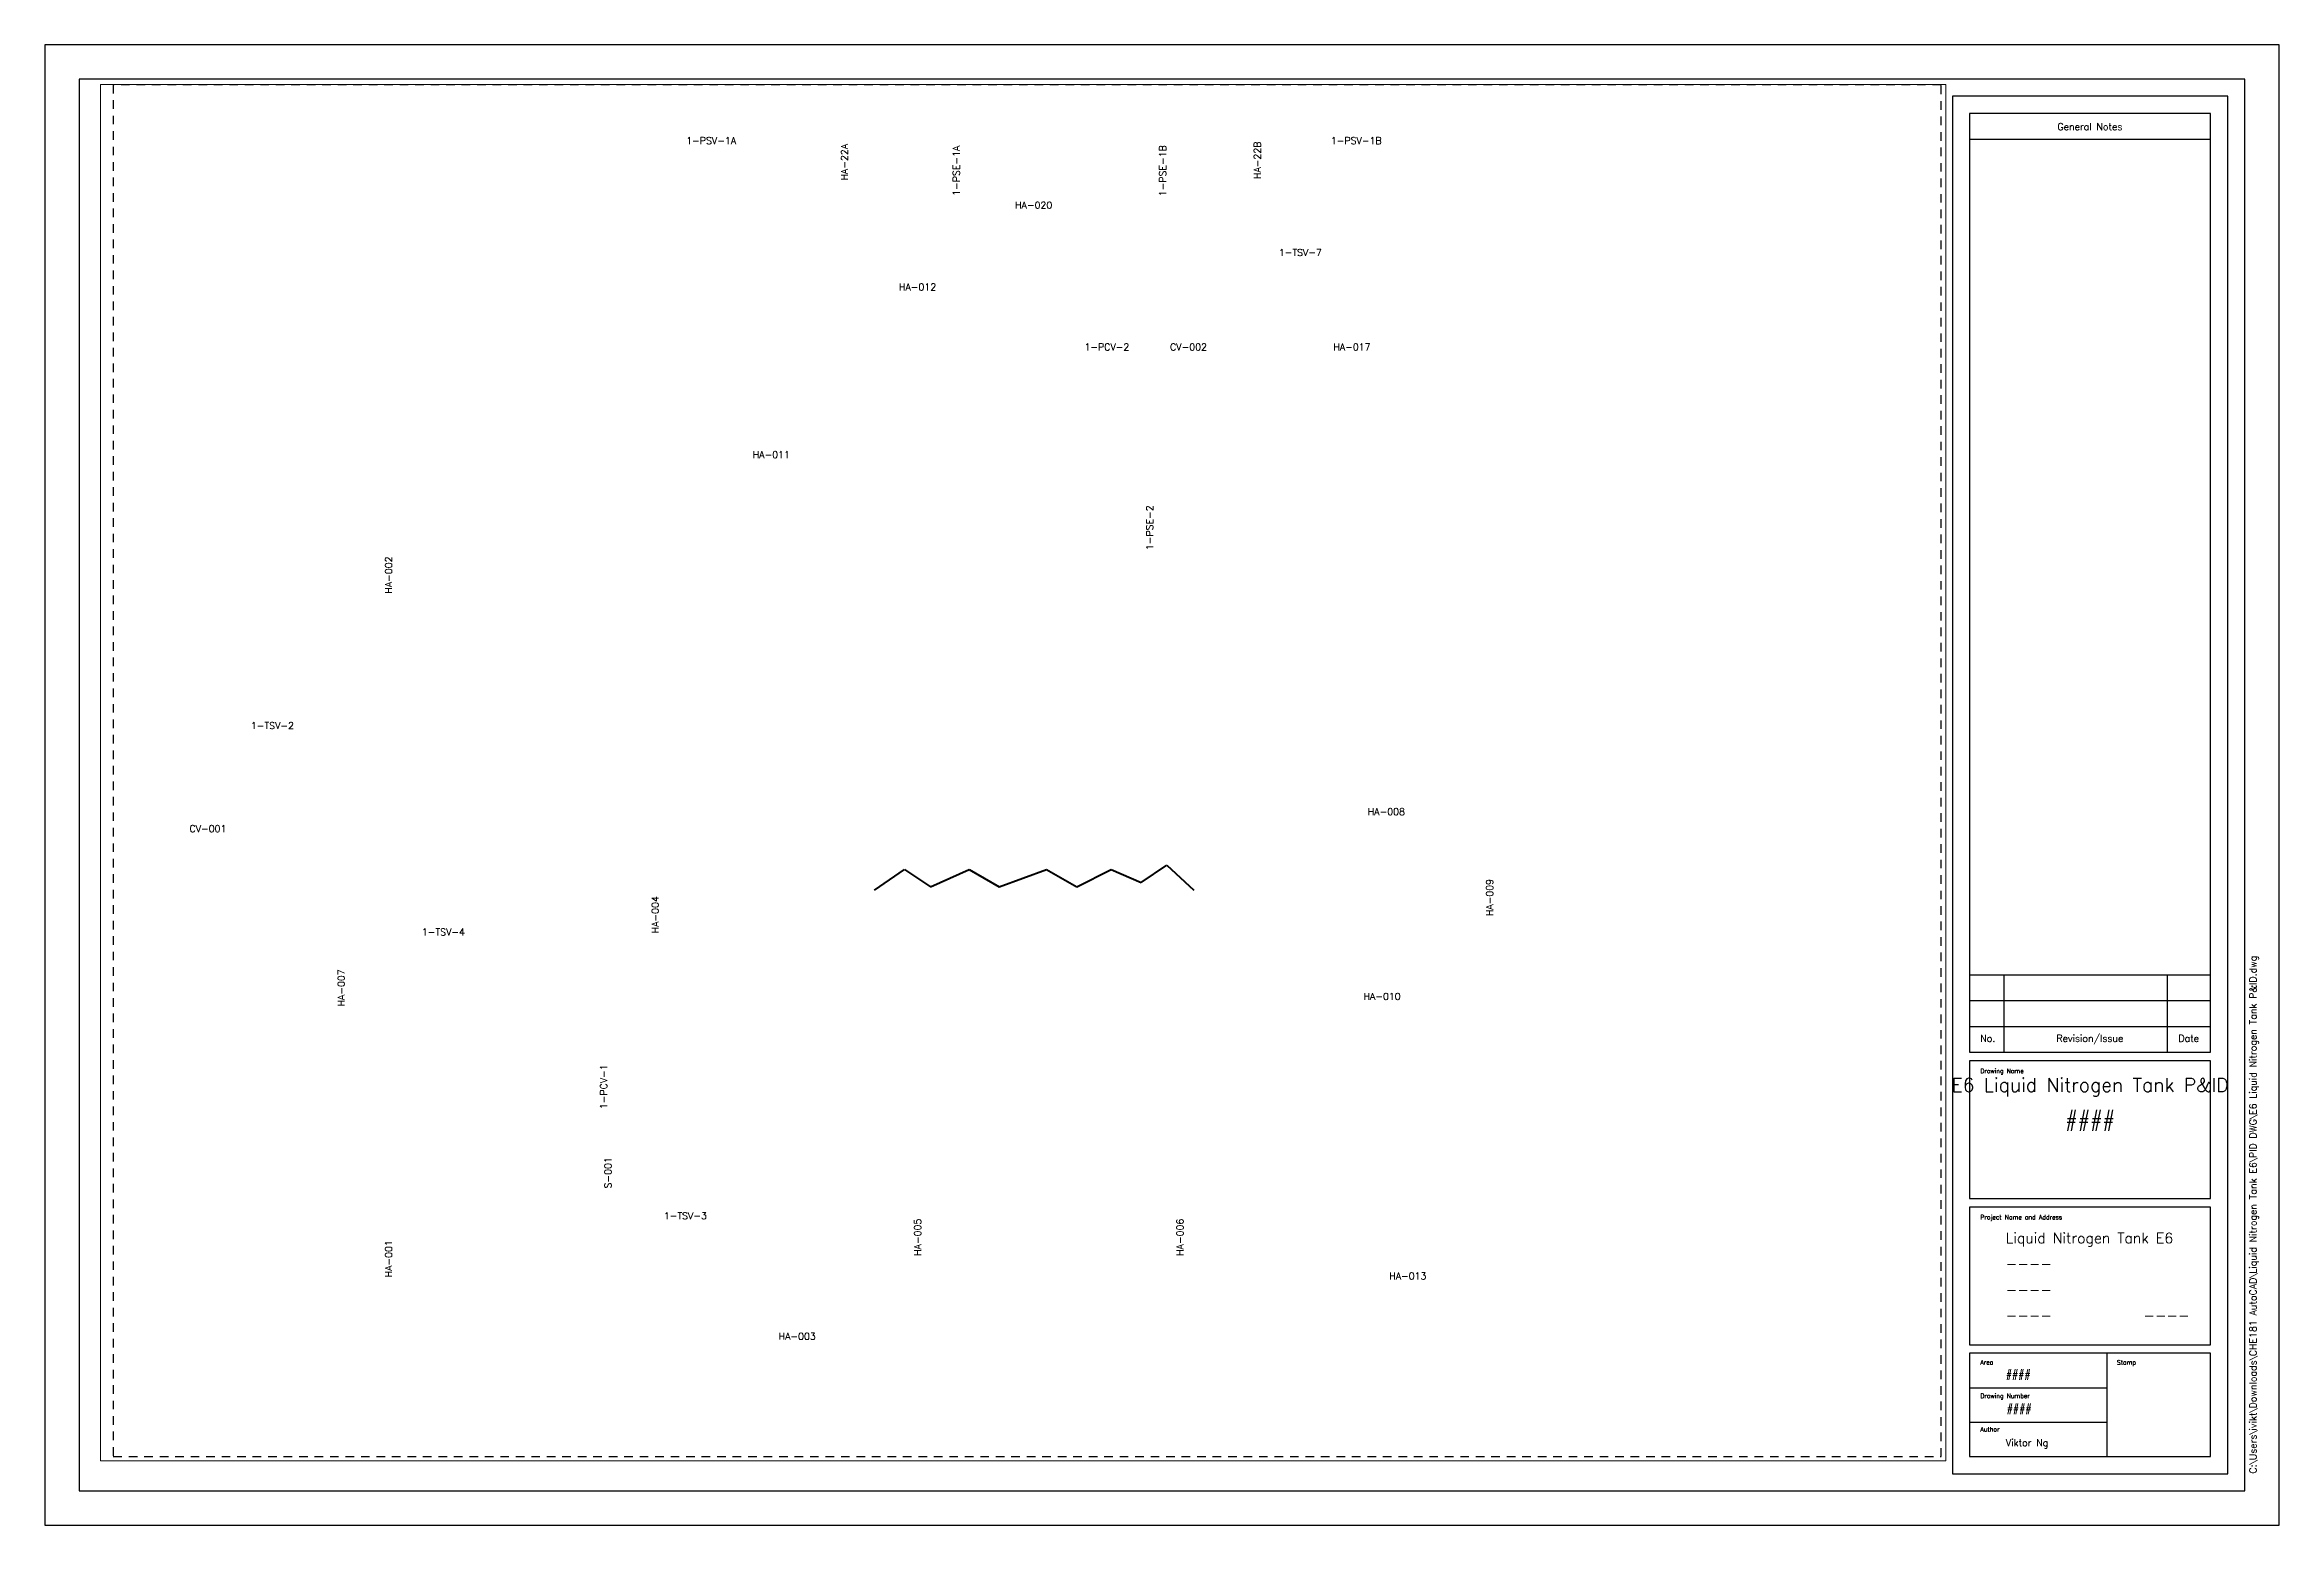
# Paper-space layout 'PID ANSI D Title Block' of a CAD drawing. Header units: inches. Extents: x 0 to 32.5, y 0 to 21.5.
# The model-space entities are those that its viewports show. They can reach past a viewport. Long polylines and large blocks are cut down to what shows.
import ezdxf
from ezdxf.enums import TextEntityAlignment as Align

# ---------------------------------------------------------------- set-up
doc = ezdxf.new("R2010")
doc.units = ezdxf.units.IN
doc.header["$MEASUREMENT"] = 0
doc.linetypes.add('HIDDEN2', pattern=[0.1875, 0.125, -0.0625])
doc.layers.add('Equipment', color=18, linetype='Continuous', lineweight=53)
doc.layers.add('no plot', color=41, linetype='HIDDEN2', plot=False)
doc.layers.add('Title Block', color=7, linetype='Continuous')
doc.styles.add('Roman', font='romans')
doc.styles.get("Standard").update_dxf_attribs({"font": 'romans.shx', "height": 0.1})

# ---------------------------------------------------------------- blocks, each defined once
blk = doc.blocks.new('PID ANSI D titleblock')
for p, q in [((32.473, 21.518), (0, 21.518)), ((0, 21.518), (0, 0)), ((32.473, 0), (32.473, 21.518)), ((31.973, 21.018), (0.5, 21.018)), ((0.5, 21.018), (0.5, 0.5)), ((31.973, 0.5), (31.973, 21.018)), ((31.723, 20.768), (27.723, 20.768)), ((27.723, 20.768), (27.723, 0.75)), ((31.473, 20.518), (27.973, 20.518)), ((27.973, 20.518), (27.973, 6.875)), ((31.473, 6.875), (31.473, 20.518)), ((31.723, 0.75), (31.723, 20.768)), ((27.973, 20.143), (31.473, 20.143)), ((27.973, 8), (31.473, 8)), ((28.473, 6.875), (28.473, 8)), ((30.848, 6.875), (30.848, 8)), ((27.973, 7.625), (31.473, 7.625)), ((27.973, 7.25), (31.473, 7.25)), ((27.973, 6.875), (31.473, 6.875)), ((31.473, 6.75), (27.973, 6.75)), ((27.973, 6.75), (27.973, 4.75)), ((31.473, 4.75), (31.473, 6.75)), ((27.973, 4.75), (31.473, 4.75)), ((31.473, 4.625), (27.973, 4.625)), ((27.973, 4.625), (27.973, 2.625)), ((31.473, 2.625), (31.473, 4.625)), ((27.973, 2.625), (31.473, 2.625)), ((31.473, 2.5), (27.973, 2.5)), ((27.973, 2.5), (27.973, 1)), ((29.973, 1), (29.973, 2.5)), ((31.473, 1), (31.473, 2.5)), ((27.973, 2), (29.973, 2)), ((27.973, 1.5), (29.973, 1.5)), ((27.973, 1), (31.473, 1)), ((27.723, 0.75), (31.723, 0.75)), ((0.5, 0.5), (31.973, 0.5)), ((0, 0), (32.473, 0))]:
    blk.add_line(p, q)
at = {"style": 'Roman'}
for s, p in [('General Notes', (29.721, 20.326)), ('Revision/Issue', (29.721, 7.078)), ('No.', (28.237, 7.078)), ('Date', (31.157, 7.078))]:
    blk.add_text(s, height=0.1, dxfattribs=at).set_placement(p, align=Align.MIDDLE_CENTER)
for s, p in [('Drawing Name', (28.129, 6.571)), ('Project Name and Address', (28.129, 4.446)), ('Area', (28.129, 2.335)), ('Stamp', (30.113, 2.335)), ('Drawing Number', (28.129, 1.849)), ('Author', (28.129, 1.363))]:
    blk.add_text(s, height=0.065, dxfattribs=at).set_placement(p)
blk = doc.blocks.new('Tag_block')
at = {"color": 0, "linetype": 'ByBlock', "lineweight": -2}
blk.add_attdef('#(TargetObject.Tag)', text='', height=0.1, dxfattribs=at).set_placement((0, 0), align=Align.MIDDLE_CENTER)

msp = doc.modelspace()

# ---------------------------------------------------------------- linework, layer by layer
at = {"color": 5, "lineweight": 50}
for p, q in [((11.062, 8.234), (11.5, 8.531)), ((11.5, 8.531), (11.875, 8.281)), ((11.875, 8.281), (12.438, 8.531)), ((12.438, 8.531), (12.875, 8.281)), ((12.875, 8.281), (13.562, 8.531)), ((13.562, 8.531), (14, 8.281)), ((14, 8.281), (14.5, 8.531)), ((14.5, 8.531), (14.938, 8.344)), ((14.938, 8.344), (15.312, 8.594)), ((15.312, 8.594), (15.703, 8.234))]:
    msp.add_line(p, q, dxfattribs=at)
at = {"layer": 'no plot'}
msp.add_lwpolyline([(0, 0), (26.562, 0), (26.562, 19.938), (0, 19.938)], close=True, dxfattribs=at)

# ---------------------------------------------------------------- block references
at = {"layer": 'Equipment', "lineweight": -3}
for p, values in [((8.688, 19.125), {'#(TargetObject.Tag)': '1-PSV-1A'}), ((18.062, 19.125), {'#(TargetObject.Tag)': '1-PSV-1B'}), ((13.375, 18.188), {'#(TargetObject.Tag)': 'HA-020'}), ((17.25, 17.5), {'#(TargetObject.Tag)': '1-TSV-7'}), ((11.688, 17), {'#(TargetObject.Tag)': 'HA-012'}), ((14.438, 16.125), {'#(TargetObject.Tag)': '1-PCV-2'}), ((15.625, 16.125), {'#(TargetObject.Tag)': 'CV-002'}), ((18, 16.125), {'#(TargetObject.Tag)': 'HA-017'}), ((9.562, 14.562), {'#(TargetObject.Tag)': 'HA-011'}), ((2.312, 10.625), {'#(TargetObject.Tag)': '1-TSV-2'}), ((18.5, 9.375), {'#(TargetObject.Tag)': 'HA-008'}), ((1.375, 9.125), {'#(TargetObject.Tag)': 'CV-001'}), ((4.797, 7.625), {'#(TargetObject.Tag)': '1-TSV-4'}), ((18.438, 6.688), {'#(TargetObject.Tag)': 'HA-010'}), ((8.313, 3.5), {'#(TargetObject.Tag)': '1-TSV-3'}), ((18.812, 2.625), {'#(TargetObject.Tag)': 'HA-013'}), ((9.938, 1.75), {'#(TargetObject.Tag)': 'HA-003'})]:
    msp.add_blockref('Tag_block', p, dxfattribs=at).add_auto_attribs(values)
at = {"layer": 'Equipment', "lineweight": -3, "rotation": 90}
for p, values in [((10.625, 18.812), {'#(TargetObject.Tag)': 'HA-22A'}), ((12.25, 18.688), {'#(TargetObject.Tag)': '1-PSE-1A'}), ((15.25, 18.688), {'#(TargetObject.Tag)': '1-PSE-1B'}), ((16.625, 18.84), {'#(TargetObject.Tag)': 'HA-22B'}), ((15.062, 13.5), {'#(TargetObject.Tag)': '1-PSE-2'}), ((4, 12.812), {'#(TargetObject.Tag)': 'HA-002'}), ((7.875, 7.875), {'#(TargetObject.Tag)': 'HA-004'}), ((20, 8.125), {'#(TargetObject.Tag)': 'HA-009'}), ((3.312, 6.812), {'#(TargetObject.Tag)': 'HA-007'}), ((7.125, 5.375), {'#(TargetObject.Tag)': '1-PCV-1'}), ((7.188, 4.125), {'#(TargetObject.Tag)': 'S-001'}), ((11.688, 3.188), {'#(TargetObject.Tag)': 'HA-005'}), ((15.5, 3.188), {'#(TargetObject.Tag)': 'HA-006'}), ((4, 2.875), {'#(TargetObject.Tag)': 'HA-001'})]:
    msp.add_blockref('Tag_block', p, dxfattribs=at).add_auto_attribs(values)

psp = doc.layouts.new('PID ANSI D Title Block')

# ---------------------------------------------------------------- block references
at = {"layer": 'Title Block'}
psp.add_blockref('PID ANSI D titleblock', (0, 0), dxfattribs=at)

# ---------------------------------------------------------------- texts
at = {"layer": 'Title Block', "insert": (32.041, 0.752), "char_height": 0.1, "attachment_point": 1, "rotation": 90}
psp.add_mtext('C:\\\\Users\\\\ivikt\\\\Downloads\\\\CHE181 AutoCAD\\\\Liquid Nitrogen Tank E6\\\\PID DWG\\\\E6 Liquid Nitrogen Tank P&ID.dwg', dxfattribs=at)
at = {"layer": 'Title Block'}
for s, insert, char_height, attachment_point in [('E6 Liquid Nitrogen Tank P&ID', (29.723, 6.5), 0.2, 2), ('Liquid Nitrogen Tank E6', (28.5, 4.25), 0.15, 1), ('----', (28.5, 3.875), 0.15, 1), ('----', (28.5, 3.5), 0.15, 1), ('----', (28.5, 3.125), 0.15, 1), ('----', (30.5, 3.125), 0.15, 1), ('####', (28.5, 2.25), 0.1, 1), ('####', (28.513, 1.75), 0.1, 1), ('Viktor Ng', (28.5, 1.25), 0.1, 1)]:
    psp.add_mtext(s, dxfattribs=dict(at, insert=insert, char_height=char_height, attachment_point=attachment_point))
at = {"layer": 'Title Block', "insert": (29.723, 6), "char_height": 0.2, "width": 3.30274, "attachment_point": 2}
psp.add_mtext('####', dxfattribs=at)

# ---------------------------------------------------------------- viewports
at = {"layer": '0', "color": 2}
psp.add_viewport(center=(14.219, 10.938), size=(26.812, 20), view_center_point=(13.222, 9.94), view_height=20, dxfattribs=at)

doc.saveas('drawing.dxf')
